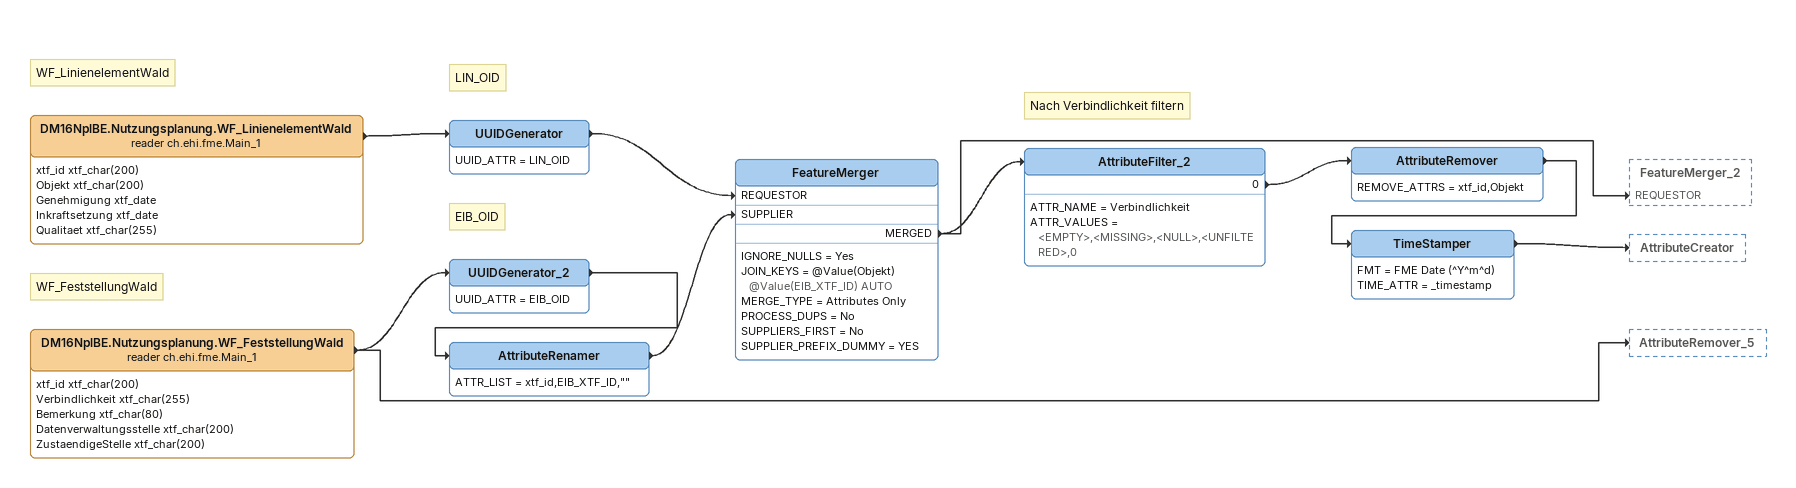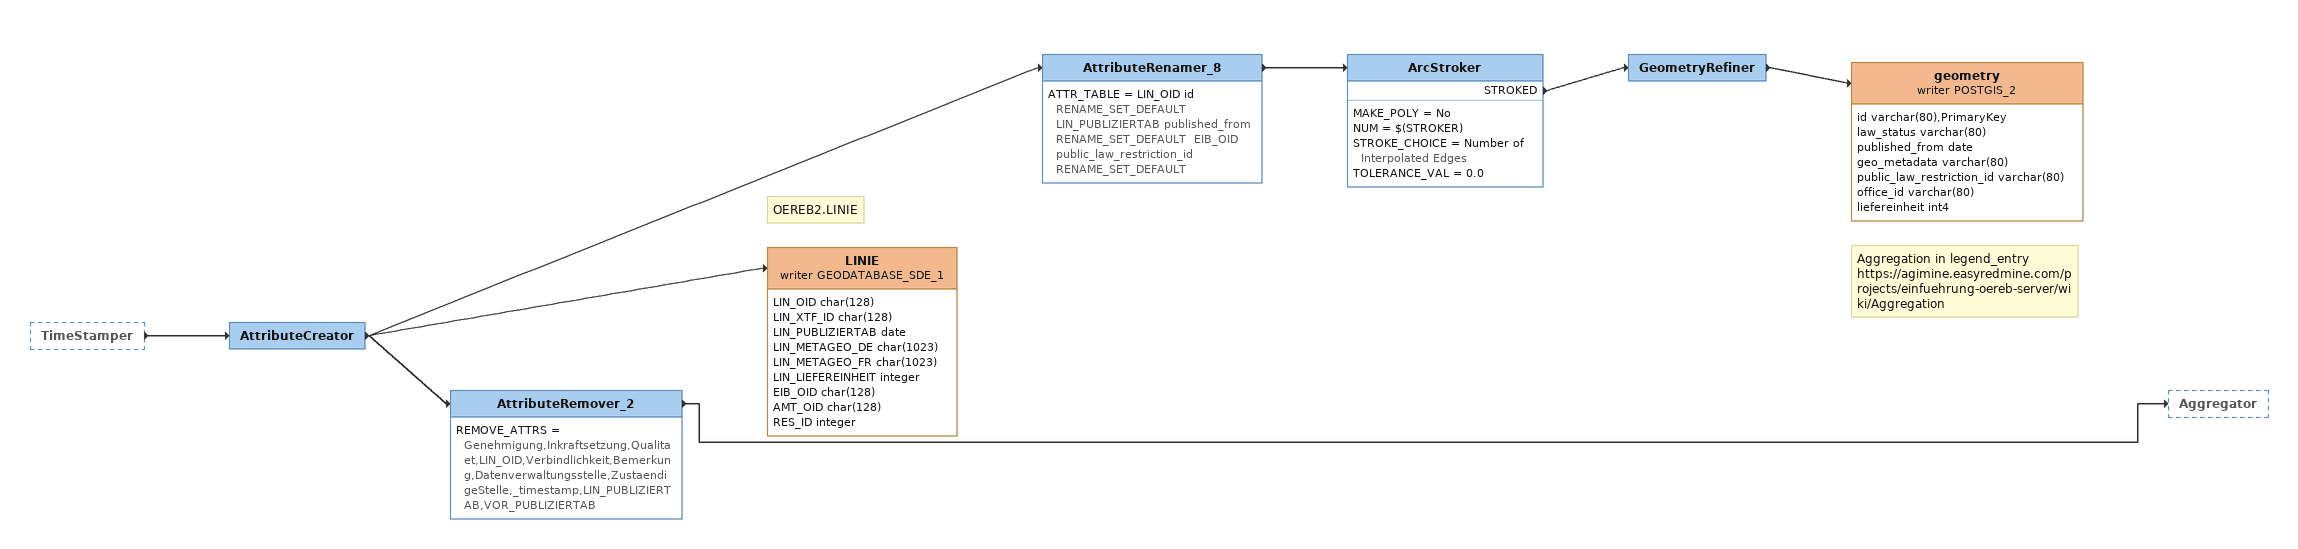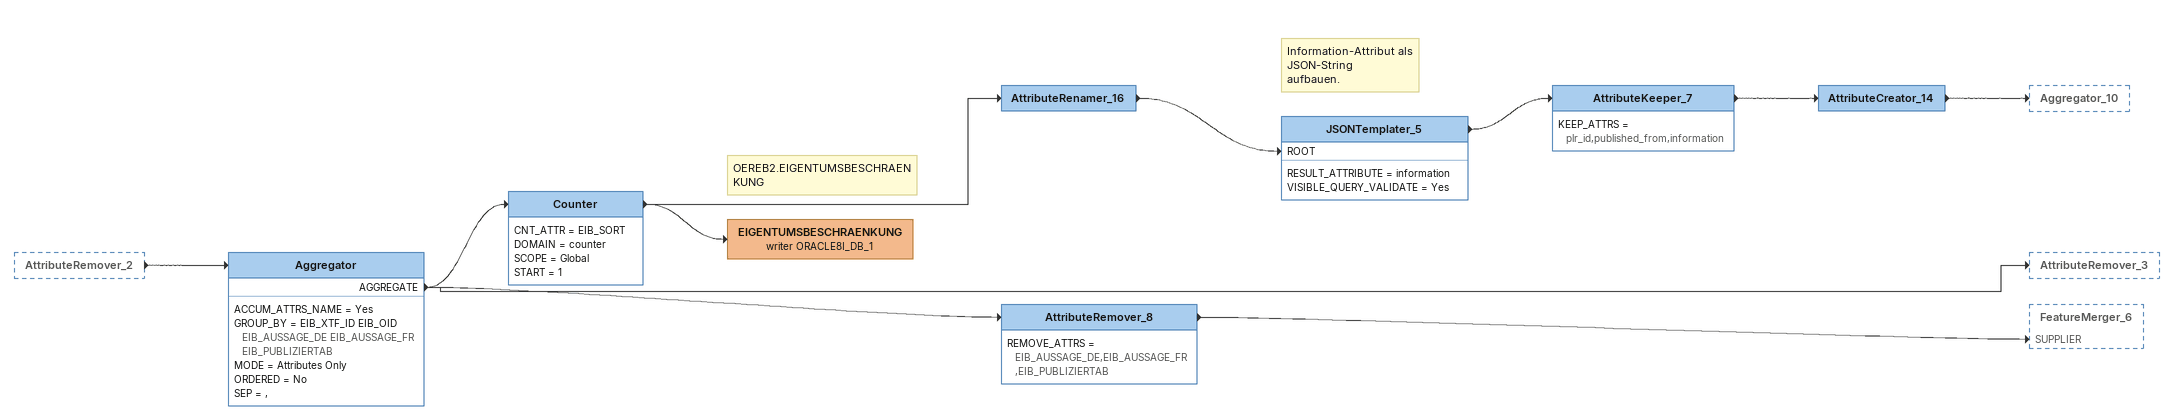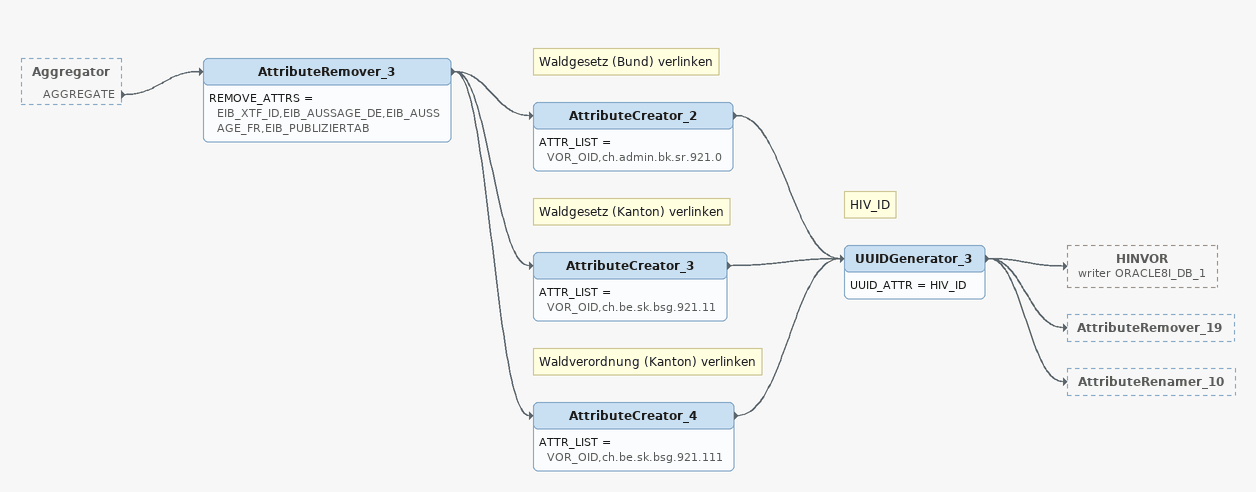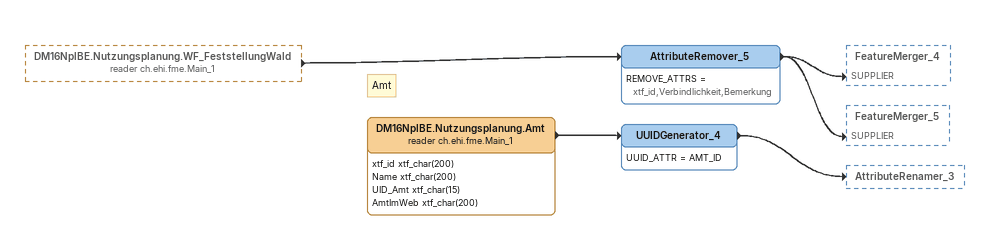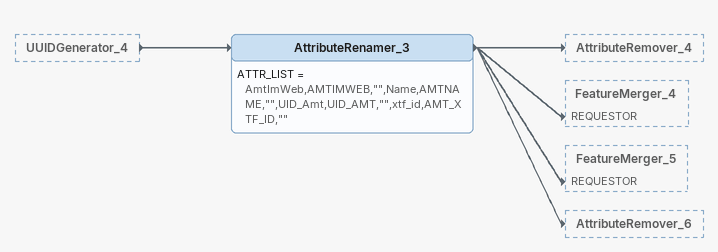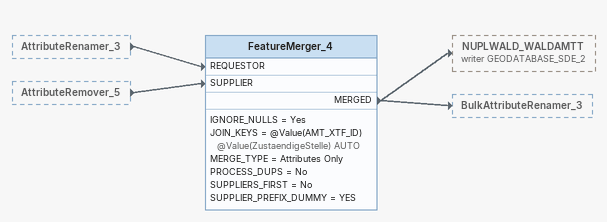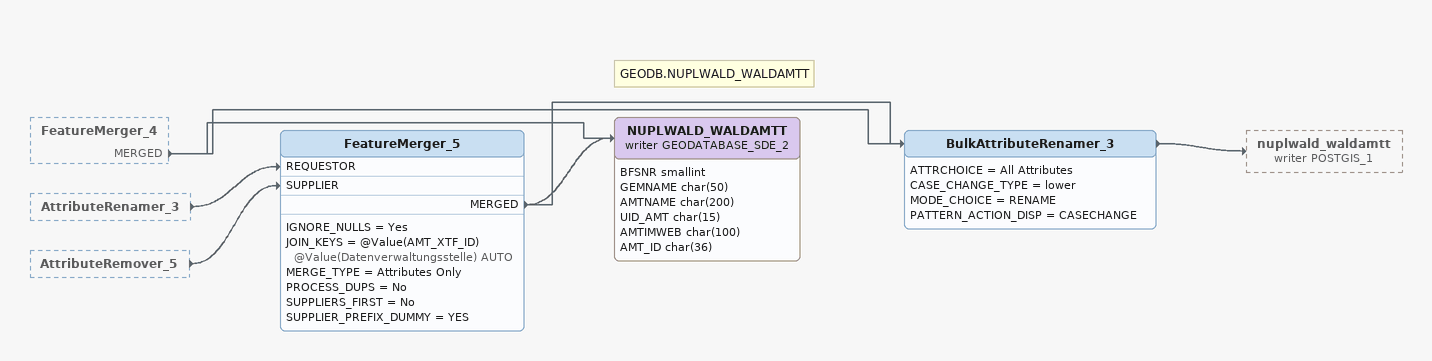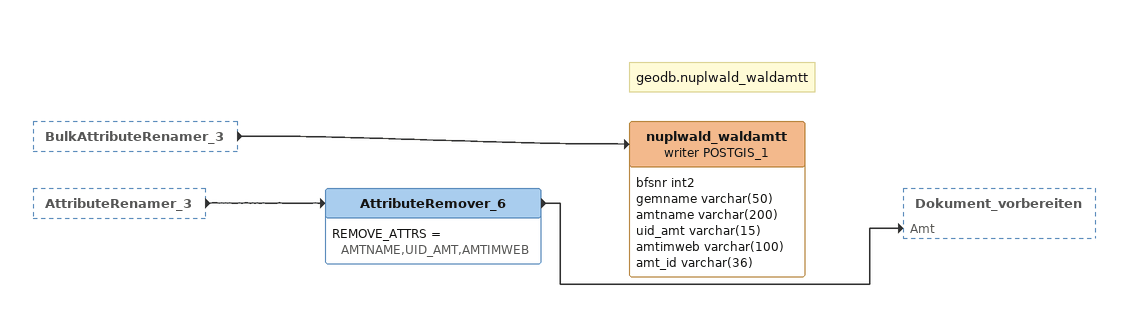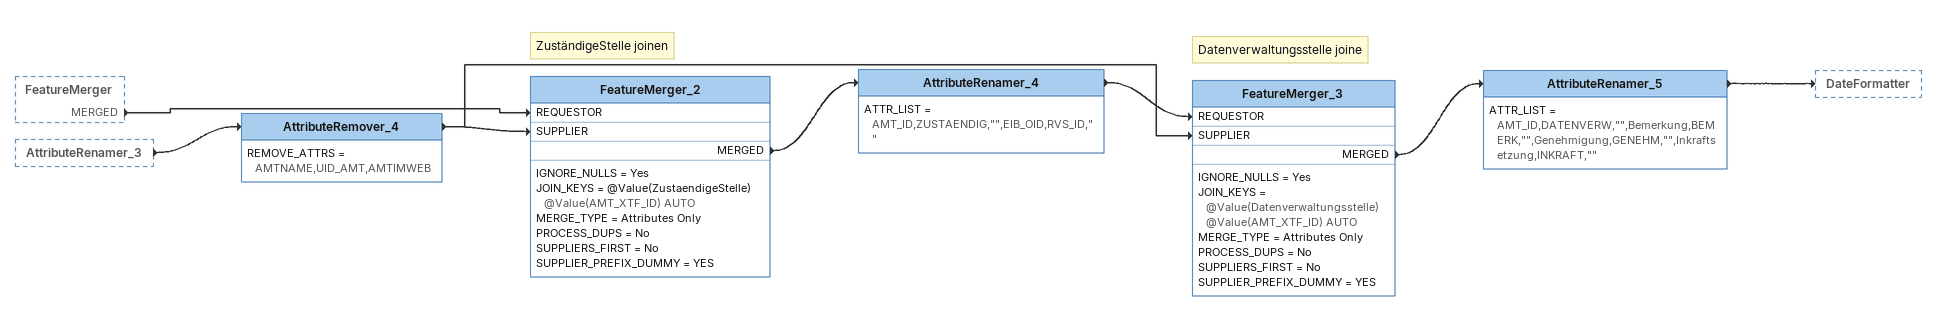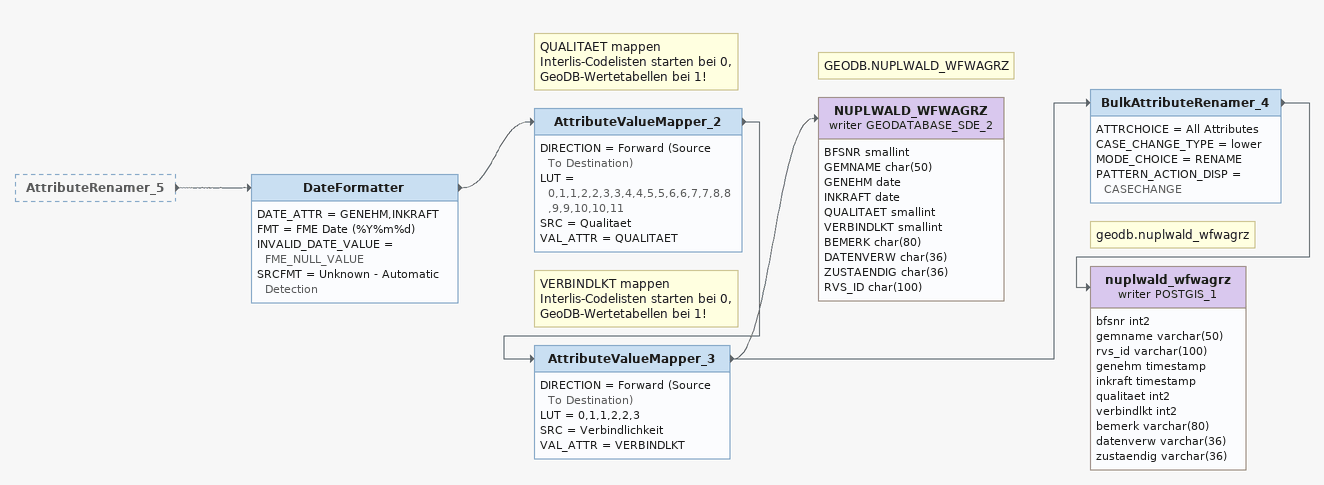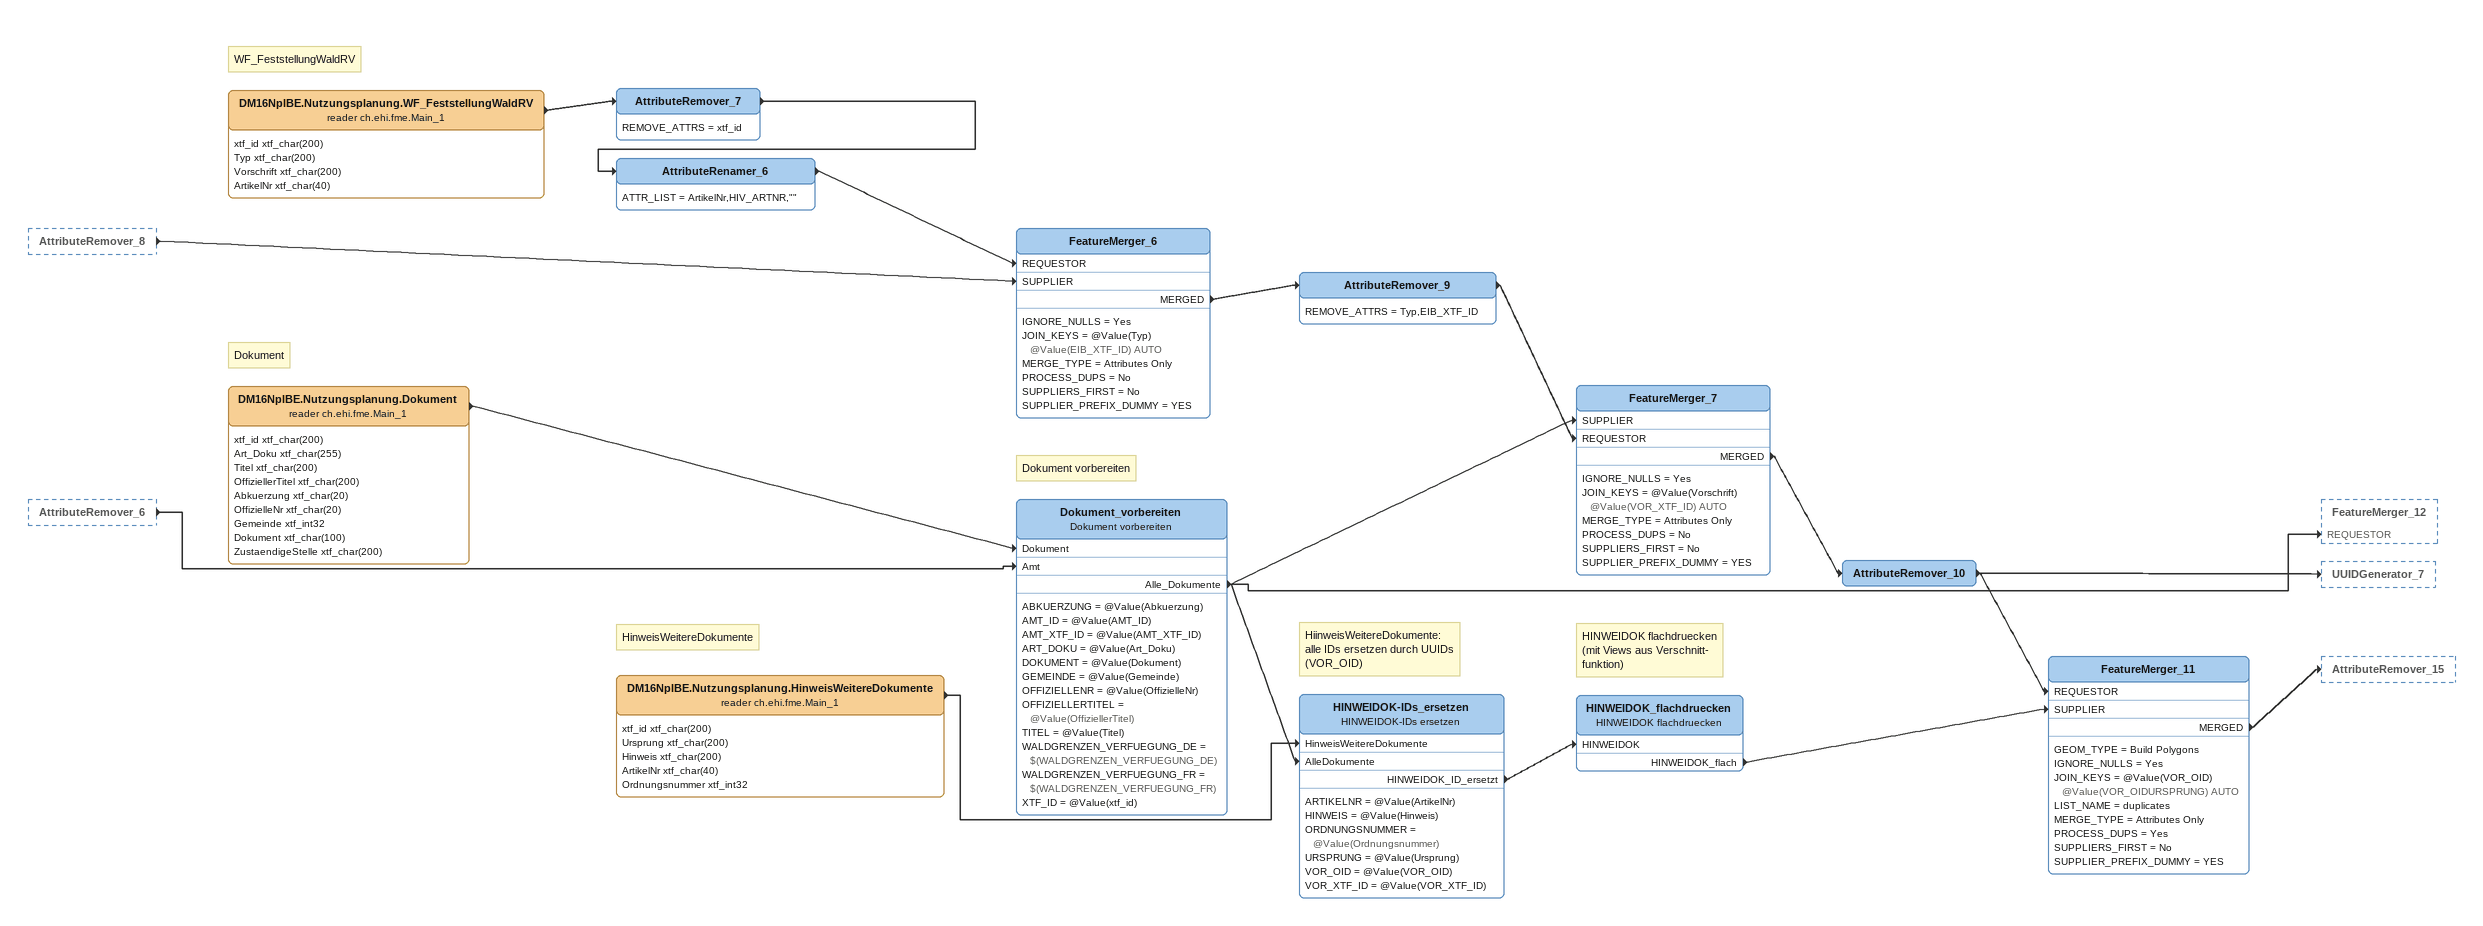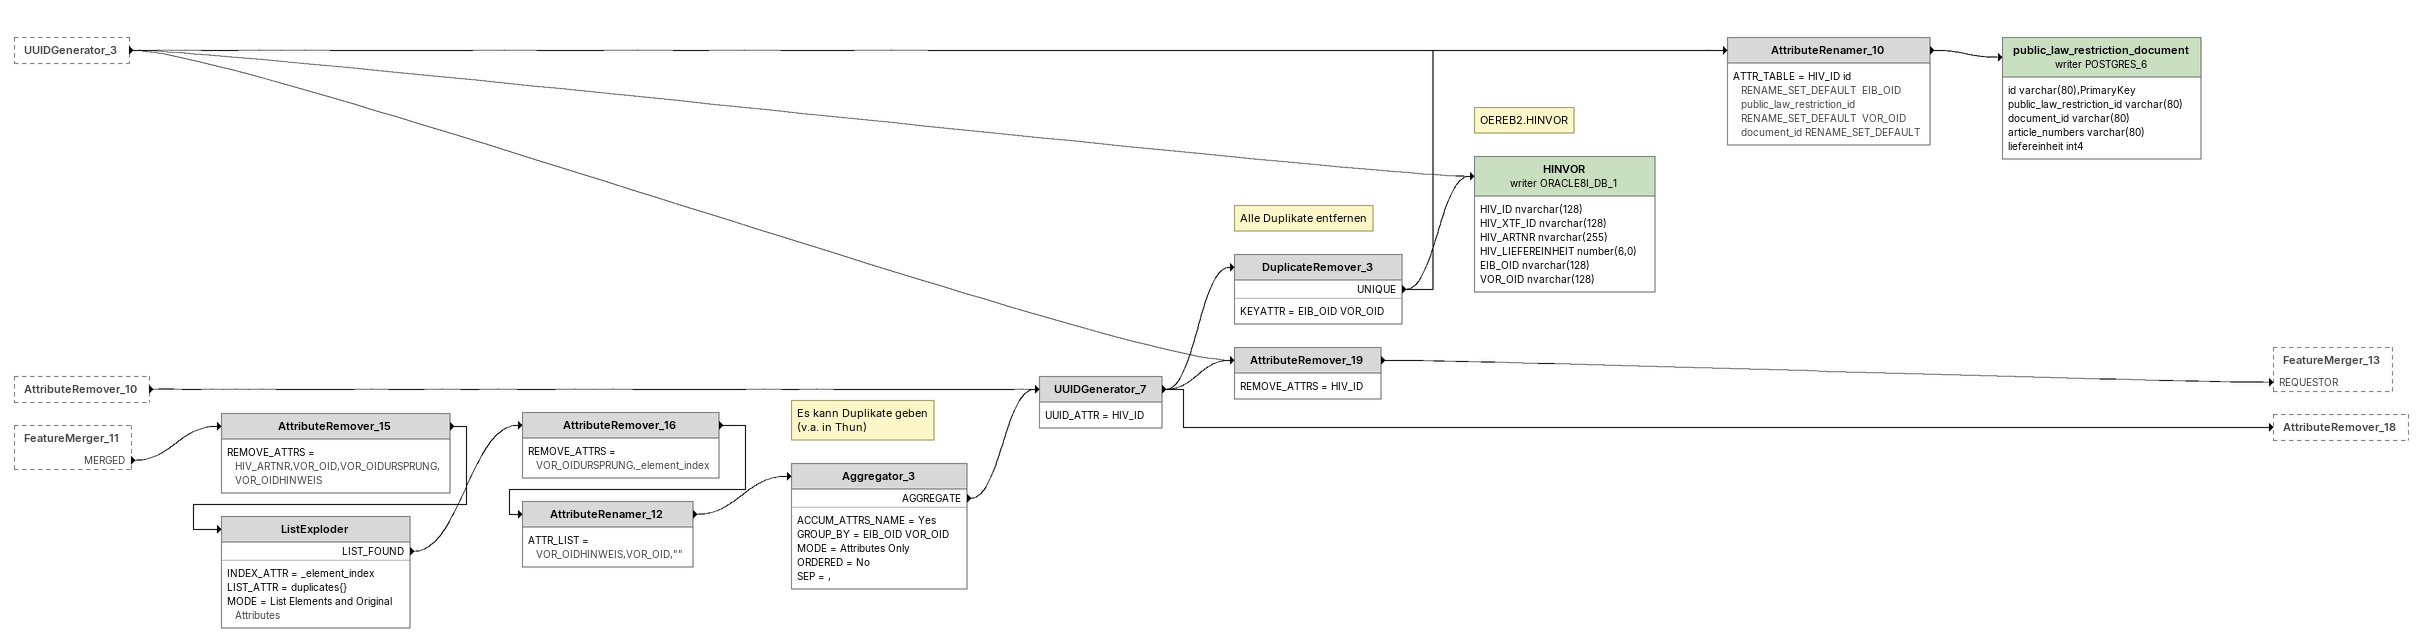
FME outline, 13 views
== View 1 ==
Note: WF_LinienelementWald
DM16NplBE.Nutzungsplanung.WF_LinienelementWald (reader ch.ehi.fme.Main_1)
    attributes: xtf_id xtf_char(200), Objekt xtf_char(200), Genehmigung xtf_date, Inkraftsetzung xtf_date, Qualitaet xtf_char(255)
    -> UUIDGenerator
Note: LIN_OID
UUIDGenerator
    UUID_ATTR = LIN_OID
    -> FeatureMerger [REQUESTOR]
Note: WF_FeststellungWald
DM16NplBE.Nutzungsplanung.WF_FeststellungWald (reader ch.ehi.fme.Main_1)
    attributes: xtf_id xtf_char(200), Verbindlichkeit xtf_char(255), Bemerkung xtf_char(80), Datenverwaltungsstelle xtf_char(200), ZustaendigeStelle xtf_char(200)
    -> UUIDGenerator_2
    -> AttributeRemover_5
Note: EIB_OID
UUIDGenerator_2
    UUID_ATTR = EIB_OID
    -> AttributeRenamer
AttributeRenamer
    ATTR_LIST = xtf_id,EIB_XTF_ID,""
    -> FeatureMerger [SUPPLIER]
FeatureMerger
    IGNORE_NULLS = Yes
    JOIN_KEYS = @Value(Objekt) @Value(EIB_XTF_ID) AUTO
    MERGE_TYPE = Attributes Only
    PROCESS_DUPS = No
    SUPPLIERS_FIRST = No
    SUPPLIER_PREFIX_DUMMY = YES
    MERGED -> AttributeFilter_2
    MERGED -> FeatureMerger_2 [REQUESTOR]
Note: Nach Verbindlichkeit filtern
AttributeFilter_2
    ATTR_NAME = Verbindlichkeit
    ATTR_VALUES = <EMPTY>,<MISSING>,<NULL>,<UNFILTERED>,0
    0 -> AttributeRemover
AttributeRemover
    REMOVE_ATTRS = xtf_id,Objekt
    -> TimeStamper
TimeStamper
    FMT = FME Date (^Y^m^d)
    TIME_ATTR = _timestamp
    -> AttributeCreator

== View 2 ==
TimeStamper [outside]
    -> AttributeCreator
AttributeCreator
    -> LINIE (writer GEODATABASE_SDE_1)
    -> AttributeRemover_2
    -> AttributeRenamer_8
AttributeRenamer_8
    ATTR_TABLE = LIN_OID id RENAME_SET_DEFAULT  LIN_PUBLIZIERTAB published_from RENAME_SET_DEFAULT  EIB_OID public_law_restriction_id RENAME_SET_DEFAULT
    -> ArcStroker
ArcStroker
    MAKE_POLY = No
    NUM = $(STROKER)
    STROKE_CHOICE = Number of Interpolated Edges
    TOLERANCE_VAL = 0.0
    STROKED -> GeometryRefiner
GeometryRefiner
    -> geometry (writer POSTGIS_2)
Note: Aggregation in legend_entry / https://agimine.easyredmine.com/projects/einfuehrung-oereb-server/wiki/Aggregation
geometry (writer POSTGIS_2)
    attributes: id varchar(80),PrimaryKey, law_status varchar(80), published_from date, geo_metadata varchar(80), public_law_restriction_id varchar(80), office_id varchar(80), liefereinheit int4
Note: OEREB2.LINIE
LINIE (writer GEODATABASE_SDE_1)
    attributes: LIN_OID char(128), LIN_XTF_ID char(128), LIN_PUBLIZIERTAB date, LIN_METAGEO_DE char(1023), LIN_METAGEO_FR char(1023), LIN_LIEFEREINHEIT integer, EIB_OID char(128), AMT_OID char(128), RES_ID integer
AttributeRemover_2
    REMOVE_ATTRS = Genehmigung,Inkraftsetzung,Qualitaet,LIN_OID,Verbindlichkeit,Bemerkung,Datenverwaltungsstelle,ZustaendigeStelle,_timestamp,LIN_PUBLIZIERTAB,VOR_PUBLIZIERTAB
    -> Aggregator

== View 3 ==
AttributeRemover_2 [outside]
    -> Aggregator
Aggregator
    ACCUM_ATTRS_NAME = Yes
    GROUP_BY = EIB_XTF_ID EIB_OID EIB_AUSSAGE_DE EIB_AUSSAGE_FR EIB_PUBLIZIERTAB
    MODE = Attributes Only
    ORDERED = No
    SEP = ,
    AGGREGATE -> AttributeRemover_3
    AGGREGATE -> AttributeRemover_8
    AGGREGATE -> Counter
Counter
    CNT_ATTR = EIB_SORT
    DOMAIN = counter
    SCOPE = Global
    START = 1
    -> EIGENTUMSBESCHRAENKUNG (writer ORACLE8I_DB_1)
    -> AttributeRenamer_16
AttributeRenamer_16
    -> JSONTemplater_5 [ROOT]
Note: Information-Attribut als JSON-String / aufbauen.
JSONTemplater_5
    RESULT_ATTRIBUTE = information
    VISIBLE_QUERY_VALIDATE = Yes
    -> AttributeKeeper_7
AttributeKeeper_7
    KEEP_ATTRS = plr_id,published_from,information
    -> AttributeCreator_14
AttributeCreator_14
    -> Aggregator_10
Note: OEREB2.EIGENTUMSBESCHRAENKUNG
EIGENTUMSBESCHRAENKUNG (writer ORACLE8I_DB_1)
AttributeRemover_8
    REMOVE_ATTRS = EIB_AUSSAGE_DE,EIB_AUSSAGE_FR,EIB_PUBLIZIERTAB
    -> FeatureMerger_6 [SUPPLIER]

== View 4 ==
Aggregator [outside]
    AGGREGATE -> AttributeRemover_3
AttributeRemover_3
    REMOVE_ATTRS = EIB_XTF_ID,EIB_AUSSAGE_DE,EIB_AUSSAGE_FR,EIB_PUBLIZIERTAB
    -> AttributeCreator_2
    -> AttributeCreator_3
    -> AttributeCreator_4
Note: Waldgesetz (Bund) verlinken
AttributeCreator_2
    ATTR_LIST = VOR_OID,ch.admin.bk.sr.921.0
    -> UUIDGenerator_3
Note: Waldgesetz (Kanton) verlinken
AttributeCreator_3
    ATTR_LIST = VOR_OID,ch.be.sk.bsg.921.11
    -> UUIDGenerator_3
Note: Waldverordnung (Kanton) verlinken
AttributeCreator_4
    ATTR_LIST = VOR_OID,ch.be.sk.bsg.921.111
    -> UUIDGenerator_3
Note: HIV_ID
UUIDGenerator_3
    UUID_ATTR = HIV_ID
    -> HINVOR (writer ORACLE8I_DB_1)
    -> AttributeRemover_19
    -> AttributeRenamer_10

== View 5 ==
DM16NplBE.Nutzungsplanung.WF_FeststellungWald (reader ch.ehi.fme.Main_1) [outside]
    -> AttributeRemover_5
AttributeRemover_5
    REMOVE_ATTRS = xtf_id,Verbindlichkeit,Bemerkung
    -> FeatureMerger_4 [SUPPLIER]
    -> FeatureMerger_5 [SUPPLIER]
Note: Amt
DM16NplBE.Nutzungsplanung.Amt (reader ch.ehi.fme.Main_1)
    attributes: xtf_id xtf_char(200), Name xtf_char(200), UID_Amt xtf_char(15), AmtImWeb xtf_char(200)
    -> UUIDGenerator_4
UUIDGenerator_4
    UUID_ATTR = AMT_ID
    -> AttributeRenamer_3

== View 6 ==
UUIDGenerator_4 [outside]
    -> AttributeRenamer_3
AttributeRenamer_3
    ATTR_LIST = AmtImWeb,AMTIMWEB,"",Name,AMTNAME,"",UID_Amt,UID_AMT,"",xtf_id,AMT_XTF_ID,""
    -> AttributeRemover_4
    -> FeatureMerger_4 [REQUESTOR]
    -> FeatureMerger_5 [REQUESTOR]
    -> AttributeRemover_6

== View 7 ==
AttributeRenamer_3 [outside]
    -> FeatureMerger_4 [REQUESTOR]
AttributeRemover_5 [outside]
    -> FeatureMerger_4 [SUPPLIER]
FeatureMerger_4
    IGNORE_NULLS = Yes
    JOIN_KEYS = @Value(AMT_XTF_ID) @Value(ZustaendigeStelle) AUTO
    MERGE_TYPE = Attributes Only
    PROCESS_DUPS = No
    SUPPLIERS_FIRST = No
    SUPPLIER_PREFIX_DUMMY = YES
    MERGED -> NUPLWALD_WALDAMTT (writer GEODATABASE_SDE_2)
    MERGED -> BulkAttributeRenamer_3

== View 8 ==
FeatureMerger_4 [outside]
    MERGED -> NUPLWALD_WALDAMTT (writer GEODATABASE_SDE_2)
    MERGED -> BulkAttributeRenamer_3
AttributeRenamer_3 [outside]
    -> FeatureMerger_5 [REQUESTOR]
AttributeRemover_5 [outside]
    -> FeatureMerger_5 [SUPPLIER]
FeatureMerger_5
    IGNORE_NULLS = Yes
    JOIN_KEYS = @Value(AMT_XTF_ID) @Value(Datenverwaltungsstelle) AUTO
    MERGE_TYPE = Attributes Only
    PROCESS_DUPS = No
    SUPPLIERS_FIRST = No
    SUPPLIER_PREFIX_DUMMY = YES
    MERGED -> NUPLWALD_WALDAMTT (writer GEODATABASE_SDE_2)
    MERGED -> BulkAttributeRenamer_3
Note: GEODB.NUPLWALD_WALDAMTT
NUPLWALD_WALDAMTT (writer GEODATABASE_SDE_2)
    attributes: BFSNR smallint, GEMNAME char(50), AMTNAME char(200), UID_AMT char(15), AMTIMWEB char(100), AMT_ID char(36)
BulkAttributeRenamer_3
    ATTRCHOICE = All Attributes
    CASE_CHANGE_TYPE = lower
    MODE_CHOICE = RENAME
    PATTERN_ACTION_DISP = CASECHANGE
    -> nuplwald_waldamtt (writer POSTGIS_1)

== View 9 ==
BulkAttributeRenamer_3 [outside]
    -> nuplwald_waldamtt (writer POSTGIS_1)
AttributeRenamer_3 [outside]
    -> AttributeRemover_6
Note: geodb.nuplwald_waldamtt
nuplwald_waldamtt (writer POSTGIS_1)
    attributes: bfsnr int2, gemname varchar(50), amtname varchar(200), uid_amt varchar(15), amtimweb varchar(100), amt_id varchar(36)
AttributeRemover_6
    REMOVE_ATTRS = AMTNAME,UID_AMT,AMTIMWEB
    -> Dokument_vorbereiten [Amt]

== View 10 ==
FeatureMerger [outside]
    MERGED -> FeatureMerger_2 [REQUESTOR]
AttributeRenamer_3 [outside]
    -> AttributeRemover_4
AttributeRemover_4
    REMOVE_ATTRS = AMTNAME,UID_AMT,AMTIMWEB
    -> FeatureMerger_2 [SUPPLIER]
    -> FeatureMerger_3 [SUPPLIER]
Note: ZuständigeStelle joinen
FeatureMerger_2
    IGNORE_NULLS = Yes
    JOIN_KEYS = @Value(ZustaendigeStelle) @Value(AMT_XTF_ID) AUTO
    MERGE_TYPE = Attributes Only
    PROCESS_DUPS = No
    SUPPLIERS_FIRST = No
    SUPPLIER_PREFIX_DUMMY = YES
    MERGED -> AttributeRenamer_4
AttributeRenamer_4
    ATTR_LIST = AMT_ID,ZUSTAENDIG,"",EIB_OID,RVS_ID,""
    -> FeatureMerger_3 [REQUESTOR]
Note: Datenverwaltungsstelle joine
FeatureMerger_3
    IGNORE_NULLS = Yes
    JOIN_KEYS = @Value(Datenverwaltungsstelle) @Value(AMT_XTF_ID) AUTO
    MERGE_TYPE = Attributes Only
    PROCESS_DUPS = No
    SUPPLIERS_FIRST = No
    SUPPLIER_PREFIX_DUMMY = YES
    MERGED -> AttributeRenamer_5
AttributeRenamer_5
    ATTR_LIST = AMT_ID,DATENVERW,"",Bemerkung,BEMERK,"",Genehmigung,GENEHM,"",Inkraftsetzung,INKRAFT,""
    -> DateFormatter

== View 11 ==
AttributeRenamer_5 [outside]
    -> DateFormatter
DateFormatter
    DATE_ATTR = GENEHM,INKRAFT
    FMT = FME Date (%Y%m%d)
    INVALID_DATE_VALUE = FME_NULL_VALUE
    SRCFMT = Unknown - Automatic Detection
    -> AttributeValueMapper_2
Note: QUALITAET mappen / Interlis-Codelisten starten bei 0, / GeoDB-Wertetabellen bei 1!
AttributeValueMapper_2
    DIRECTION = Forward (Source To Destination)
    LUT = 0,1,1,2,2,3,3,4,4,5,5,6,6,7,7,8,8,9,9,10,10,11
    SRC = Qualitaet
    VAL_ATTR = QUALITAET
    -> AttributeValueMapper_3
Note: VERBINDLKT mappen / Interlis-Codelisten starten bei 0, / GeoDB-Wertetabellen bei 1!
AttributeValueMapper_3
    DIRECTION = Forward (Source To Destination)
    LUT = 0,1,1,2,2,3
    SRC = Verbindlichkeit
    VAL_ATTR = VERBINDLKT
    -> NUPLWALD_WFWAGRZ (writer GEODATABASE_SDE_2)
    -> BulkAttributeRenamer_4
BulkAttributeRenamer_4
    ATTRCHOICE = All Attributes
    CASE_CHANGE_TYPE = lower
    MODE_CHOICE = RENAME
    PATTERN_ACTION_DISP = CASECHANGE
    -> nuplwald_wfwagrz (writer POSTGIS_1)
Note: geodb.nuplwald_wfwagrz
nuplwald_wfwagrz (writer POSTGIS_1)
    attributes: bfsnr int2, gemname varchar(50), rvs_id varchar(100), genehm timestamp, inkraft timestamp, qualitaet int2, verbindlkt int2, bemerk varchar(80), datenverw varchar(36), zustaendig varchar(36)
Note: GEODB.NUPLWALD_WFWAGRZ
NUPLWALD_WFWAGRZ (writer GEODATABASE_SDE_2)
    attributes: BFSNR smallint, GEMNAME char(50), GENEHM date, INKRAFT date, QUALITAET smallint, VERBINDLKT smallint, BEMERK char(80), DATENVERW char(36), ZUSTAENDIG char(36), RVS_ID char(100)

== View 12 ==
AttributeRemover_8 [outside]
    -> FeatureMerger_6 [SUPPLIER]
AttributeRemover_6 [outside]
    -> Dokument_vorbereiten [Amt]
Note: Dokument
DM16NplBE.Nutzungsplanung.Dokument (reader ch.ehi.fme.Main_1)
    attributes: xtf_id xtf_char(200), Art_Doku xtf_char(255), Titel xtf_char(200), OffiziellerTitel xtf_char(200), Abkuerzung xtf_char(20), OffizielleNr xtf_char(20), Gemeinde xtf_int32, Dokument xtf_char(100), ZustaendigeStelle xtf_char(200)
    -> Dokument_vorbereiten [Dokument]
Note: Dokument vorbereiten
Dokument_vorbereiten: Dokument vorbereiten
    ABKUERZUNG = @Value(Abkuerzung)
    AMT_ID = @Value(AMT_ID)
    AMT_XTF_ID = @Value(AMT_XTF_ID)
    ART_DOKU = @Value(Art_Doku)
    DOKUMENT = @Value(Dokument)
    GEMEINDE = @Value(Gemeinde)
    OFFIZIELLENR = @Value(OffizielleNr)
    OFFIZIELLERTITEL = @Value(OffiziellerTitel)
    TITEL = @Value(Titel)
    WALDGRENZEN_VERFUEGUNG_DE = $(WALDGRENZEN_VERFUEGUNG_DE)
    WALDGRENZEN_VERFUEGUNG_FR = $(WALDGRENZEN_VERFUEGUNG_FR)
    XTF_ID = @Value(xtf_id)
    Alle_Dokumente -> FeatureMerger_7 [SUPPLIER]
    Alle_Dokumente -> HINWEIDOK-IDs_ersetzen [AlleDokumente]
    Alle_Dokumente -> FeatureMerger_12 [REQUESTOR]
Note: WF_FeststellungWaldRV
DM16NplBE.Nutzungsplanung.WF_FeststellungWaldRV (reader ch.ehi.fme.Main_1)
    attributes: xtf_id xtf_char(200), Typ xtf_char(200), Vorschrift xtf_char(200), ArtikelNr xtf_char(40)
    -> AttributeRemover_7
AttributeRemover_7
    REMOVE_ATTRS = xtf_id
    -> AttributeRenamer_6
AttributeRenamer_6
    ATTR_LIST = ArtikelNr,HIV_ARTNR,""
    -> FeatureMerger_6 [REQUESTOR]
FeatureMerger_6
    IGNORE_NULLS = Yes
    JOIN_KEYS = @Value(Typ) @Value(EIB_XTF_ID) AUTO
    MERGE_TYPE = Attributes Only
    PROCESS_DUPS = No
    SUPPLIERS_FIRST = No
    SUPPLIER_PREFIX_DUMMY = YES
    MERGED -> AttributeRemover_9
AttributeRemover_9
    REMOVE_ATTRS = Typ,EIB_XTF_ID
    -> FeatureMerger_7 [REQUESTOR]
FeatureMerger_7
    IGNORE_NULLS = Yes
    JOIN_KEYS = @Value(Vorschrift) @Value(VOR_XTF_ID) AUTO
    MERGE_TYPE = Attributes Only
    PROCESS_DUPS = No
    SUPPLIERS_FIRST = No
    SUPPLIER_PREFIX_DUMMY = YES
    MERGED -> AttributeRemover_10
AttributeRemover_10
    -> FeatureMerger_11 [REQUESTOR]
    -> UUIDGenerator_7
Note: HinweisWeitereDokumente
DM16NplBE.Nutzungsplanung.HinweisWeitereDokumente (reader ch.ehi.fme.Main_1)
    attributes: xtf_id xtf_char(200), Ursprung xtf_char(200), Hinweis xtf_char(200), ArtikelNr xtf_char(40), Ordnungsnummer xtf_int32
    -> HINWEIDOK-IDs_ersetzen [HinweisWeitereDokumente]
Note: HiinweisWeitereDokumente: / alle IDs ersetzen durch UUIDs / (VOR_OID)
HINWEIDOK-IDs_ersetzen: HINWEIDOK-IDs ersetzen
    ARTIKELNR = @Value(ArtikelNr)
    HINWEIS = @Value(Hinweis)
    ORDNUNGSNUMMER = @Value(Ordnungsnummer)
    URSPRUNG = @Value(Ursprung)
    VOR_OID = @Value(VOR_OID)
    VOR_XTF_ID = @Value(VOR_XTF_ID)
    HINWEIDOK_ID_ersetzt -> HINWEIDOK_flachdruecken [HINWEIDOK]
Note: HINWEIDOK flachdruecken / (mit Views aus Verschnitt- / funktion)
HINWEIDOK_flachdruecken: HINWEIDOK flachdruecken
    HINWEIDOK_flach -> FeatureMerger_11 [SUPPLIER]
FeatureMerger_11
    GEOM_TYPE = Build Polygons
    IGNORE_NULLS = Yes
    JOIN_KEYS = @Value(VOR_OID) @Value(VOR_OIDURSPRUNG) AUTO
    LIST_NAME = duplicates
    MERGE_TYPE = Attributes Only
    PROCESS_DUPS = Yes
    SUPPLIERS_FIRST = No
    SUPPLIER_PREFIX_DUMMY = YES
    MERGED -> AttributeRemover_15

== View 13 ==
UUIDGenerator_3 [outside]
    -> HINVOR (writer ORACLE8I_DB_1)
    -> AttributeRemover_19
    -> AttributeRenamer_10
AttributeRemover_10 [outside]
    -> UUIDGenerator_7
FeatureMerger_11 [outside]
    MERGED -> AttributeRemover_15
AttributeRemover_15
    REMOVE_ATTRS = HIV_ARTNR,VOR_OID,VOR_OIDURSPRUNG,VOR_OIDHINWEIS
    -> ListExploder
ListExploder
    INDEX_ATTR = _element_index
    LIST_ATTR = duplicates{}
    MODE = List Elements and Original Attributes
    LIST_FOUND -> AttributeRemover_16
AttributeRemover_16
    REMOVE_ATTRS = VOR_OIDURSPRUNG,_element_index
    -> AttributeRenamer_12
AttributeRenamer_12
    ATTR_LIST = VOR_OIDHINWEIS,VOR_OID,""
    -> Aggregator_3
Note: Es kann Duplikate geben / (v.a. in Thun)
Aggregator_3
    ACCUM_ATTRS_NAME = Yes
    GROUP_BY = EIB_OID VOR_OID
    MODE = Attributes Only
    ORDERED = No
    SEP = ,
    AGGREGATE -> UUIDGenerator_7
UUIDGenerator_7
    UUID_ATTR = HIV_ID
    -> AttributeRemover_18
    -> AttributeRemover_19
    -> DuplicateRemover_3
Note: Alle Duplikate entfernen
DuplicateRemover_3
    KEYATTR = EIB_OID VOR_OID
    UNIQUE -> HINVOR (writer ORACLE8I_DB_1)
    UNIQUE -> AttributeRenamer_10
AttributeRenamer_10
    ATTR_TABLE = HIV_ID id RENAME_SET_DEFAULT  EIB_OID public_law_restriction_id RENAME_SET_DEFAULT  VOR_OID document_id RENAME_SET_DEFAULT
    -> public_law_restriction_document (writer POSTGRES_6)
public_law_restriction_document (writer POSTGRES_6)
    attributes: id varchar(80),PrimaryKey, public_law_restriction_id varchar(80), document_id varchar(80), article_numbers varchar(80), liefereinheit int4
Note: OEREB2.HINVOR
HINVOR (writer ORACLE8I_DB_1)
    attributes: HIV_ID nvarchar(128), HIV_XTF_ID nvarchar(128), HIV_ARTNR nvarchar(255), HIV_LIEFEREINHEIT number(6,0), EIB_OID nvarchar(128), VOR_OID nvarchar(128)
AttributeRemover_19
    REMOVE_ATTRS = HIV_ID
    -> FeatureMerger_13 [REQUESTOR]
